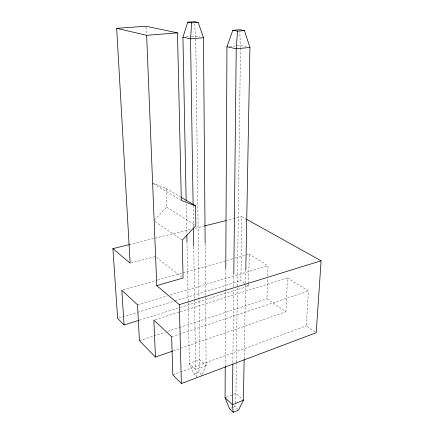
<?xml version="1.0" encoding="UTF-8"?>
<svg xmlns="http://www.w3.org/2000/svg" width="434" height="434" viewBox="0 0 434 434"><rect width="100%" height="100%" fill="white"/><g stroke="black" fill="none" stroke-linecap="round" stroke-linejoin="round"><path stroke-width="0.33" stroke-dasharray="2.17 1.63" d="M225.246 365.857L225.767 268.299M232.863 362.694L233.644 289.473M233.676 286.76L233.807 274.554M236.356 362.791L235.955 393.302L235.157 403.859M236.362 362.113L240.49 48.196M240.496 47.518L239.785 31.72M244.738 283.467L240.886 280.814L241.874 216.68L226.743 220.429M244.158 358.896L245.552 283.744M245.563 283.066L245.79 270.881M180.197 307.456L248.595 286.12L248.633 284.118M248.649 283.451L249.252 254.112L234.951 258.159M180.311 311.764L287.471 277.944L285.903 311.818L266.943 298.755L267.61 278.59M267.697 275.905L268.028 265.82L249.252 254.112M315.133 331.945L306.312 325.874L308.422 291.013L287.471 277.944M205.141 243.696L206.123 365.64L202.032 375.009L198.881 371.998L199.765 359.743L195.734 36.12L194.264 21.7M238.174 409.577L234.957 406.501L235.103 404.521M154.309 220.195L166.716 207.143L166.119 188.497L152.323 183.099M230.747 408.248L232.548 407.499M233.15 407.249L234.957 406.501M226.282 397.213L232.933 394.522M233.535 394.278L235.955 393.302L243.387 400.197M200.877 375.443L202.032 375.009M186.967 241.64L189.376 363.508L193.716 373.924L198.881 371.998M172.846 374.84L179.833 372.274M180.473 372.041L306.312 325.874M173.356 350.846L285.903 311.818M171.642 336.751L178.705 334.392M179.345 334.175L308.422 291.013M139.428 340.679L165.186 332.211M167.763 331.364L178.71 327.762M179.356 327.551L266.943 298.755M155.139 319.712L179.665 311.97M139.542 320.135L179.551 307.657M118.927 318.014L136.998 312.502M137.643 312.306L174.425 301.087M175.07 300.887L240.886 280.814M137.497 304.836L167.367 295.907M169.965 295.131L268.028 265.82M123.137 289.831L156.94 280.255M157.591 280.071L234.3 258.344M130.775 262.993L155.307 256.537M129.354 244.564L191.21 229.233M195.154 228.257L203.709 226.136M229.543 46.519L236.649 45.852M237.295 45.792L240.523 45.483L246.17 46.666M186.294 36.901L191.014 36.51M191.687 36.456L195.734 36.12L200.253 37.064M241.874 216.68L246.013 218.986M166.119 188.497L180.56 197.025M153.484 183.794L180.734 200.074M166.716 207.143L194.714 224.904M154.96 221.443L182.22 240.203M246.941 284.981L248.595 286.12M156.37 257.367L182.014 277.223M193.716 373.924L196.841 376.962L195.647 369.513L194.568 299.715M145.981 26.919L146.285 34.357M186.219 203.725L186.804 233.514M193.114 205.532L193.439 226.537M193.754 246.865L194.557 299.042M206.123 365.64L195.647 369.513L189.376 363.508L199.765 359.743L206.123 365.64"/><path stroke-width="0.65" d="M244.141 359.574L243.387 400.197L238.635 410.016L233.199 412.3L229.543 408.747L225.072 397.701L225.241 366.535M225.767 268.299L226.955 46.764L232.814 30.304L239.682 29.751L244.413 30.592L249.93 47.452L245.801 270.203M232.846 364.05L232.412 404.732L233.199 412.3M233.812 273.876L236.221 48.782L237.512 31.15L244.413 30.592M246.604 219.311L321.1 260.796L316.234 332.704L181.358 383.542L172.846 374.84L171.642 336.751L153.848 320.118L155.448 357.057L172.716 351.068M205.136 243.018L203.486 37.742L198.154 22.389L191.644 22.85L190.542 38.838L193.103 204.853M186.164 201.018L182.926 37.178L187.786 22.156L194.264 21.7L198.154 22.389M243.387 400.197L232.412 404.732L225.072 397.701M129.354 244.564L112.9 248.639L117.636 318.404L124.053 324.968L138.896 320.335M112.9 248.639L130.129 263.167L116.681 28.324L146.649 35.306L156.761 285.621L179.329 304.646L321.1 260.796M156.761 285.621L183.083 278.048L182.22 240.203L195.853 225.631L195.582 205.895L181.141 197.367M204.371 225.973L226.081 220.591M249.93 47.452L236.221 48.782L226.955 46.764M203.486 37.742L190.542 38.838L182.926 37.178M146.649 35.306L177.49 32.881L181.314 200.416L195.582 205.895M116.681 28.324L145.954 26.246L177.49 32.881M187.786 22.156L191.644 22.85M232.814 30.304L237.512 31.15M155.448 357.057L139.428 340.679L137.497 304.836L121.835 290.2L124.053 324.968M179.329 304.646L181.358 383.542M186.832 234.87L186.967 241.64M193.461 227.888L193.743 246.186"/></g></svg>
